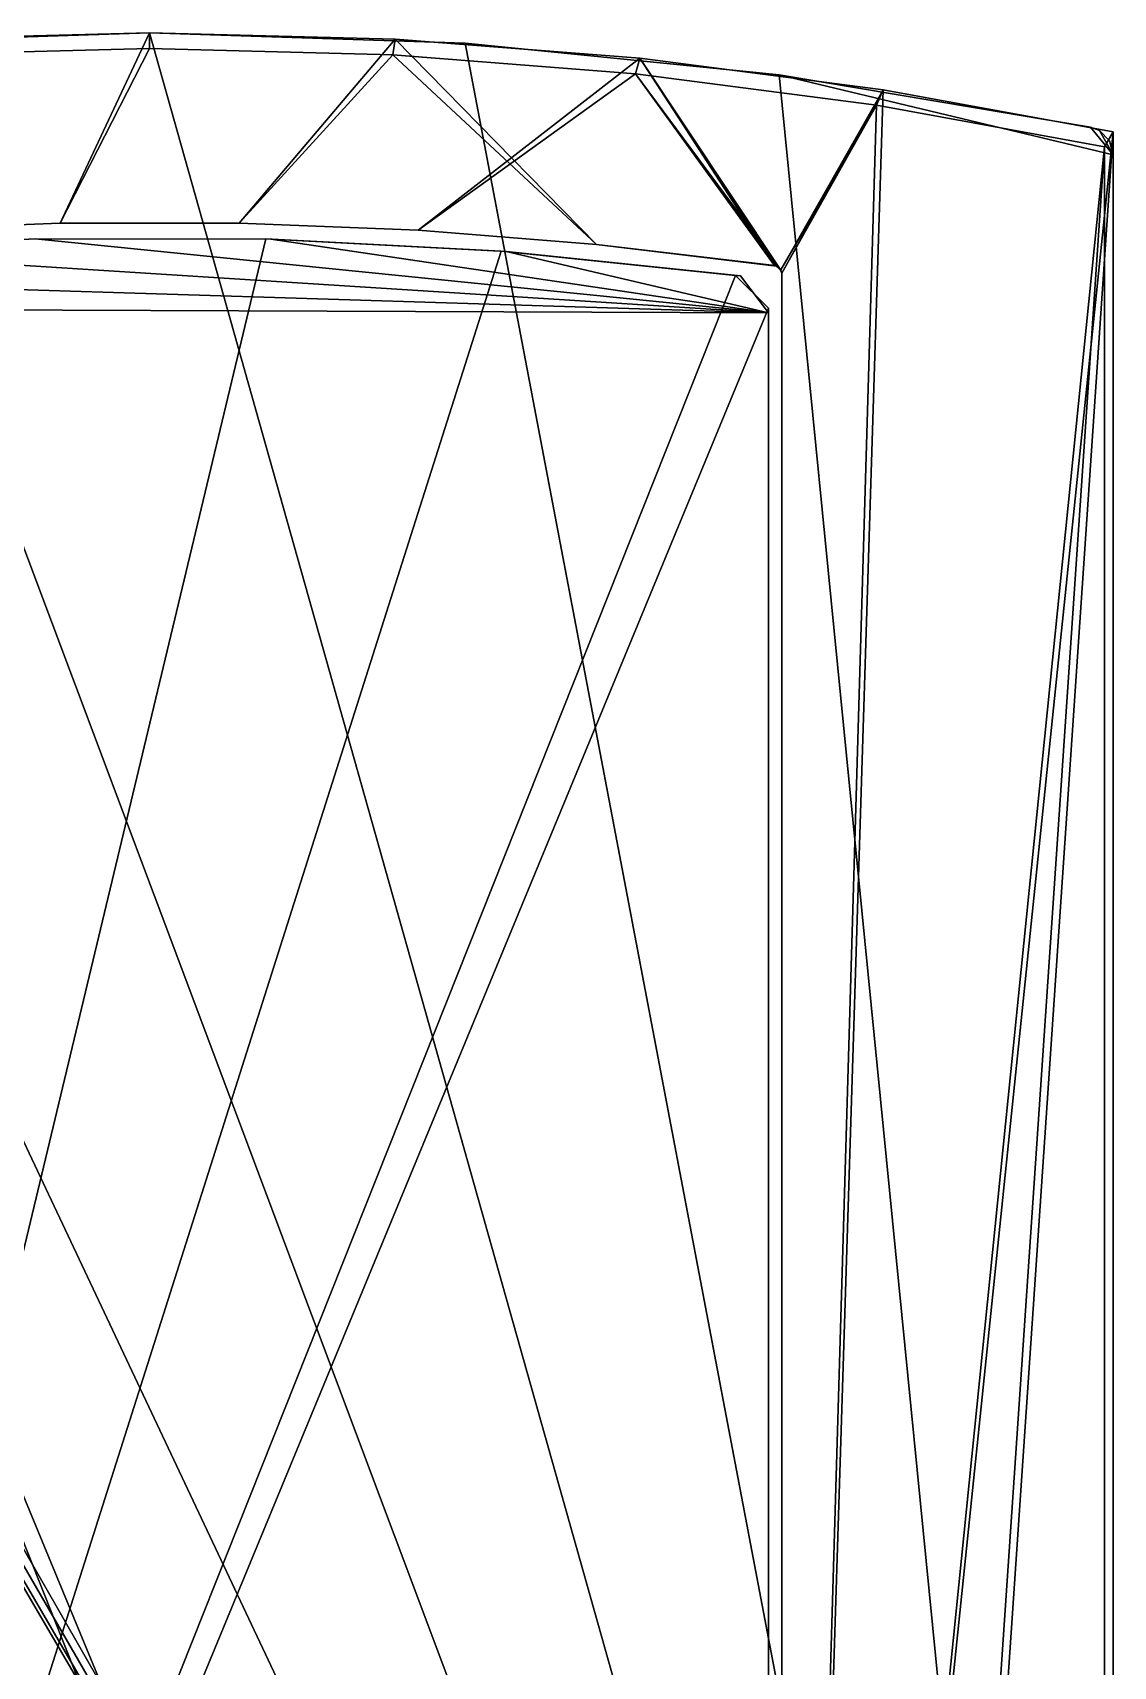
# Model space of a CAD drawing. Header units: inches. Extents: x -2 to 2474, y 1 to 287.
# Drawn here: x 166.619 to 167.172, y 181.695 to 182.531 of the extents above; entities that cross this region are included whole.
import ezdxf

# ---------------------------------------------------------------- set-up
doc = ezdxf.new("R2010")
doc.units = ezdxf.units.IN
doc.header["$MEASUREMENT"] = 0
doc.layers.add('DLX_LUM', color=7, linetype='Continuous', true_color=0xffd400)

msp = doc.modelspace()

# ---------------------------------------------------------------- linework, layer by layer
at = {"layer": 'DLX_LUM'}
for points in [[(166.51747, 182.52597, 0), (166.67883, 182.53136, 0)], [(166.67883, 182.53136, 0), (166.51747, 182.52597, 0)], [(166.51747, 182.52597, 0), (166.67883, 182.53136, 0)], [(166.67883, 182.53136, 0), (166.51747, 182.52597, 0)], [(166.67883, 182.53136, 0), (166.51748, 182.52597, 0)], [(166.51748, 182.52597, 0), (166.67883, 182.53136, 0)], [(166.67883, 182.53136, 0), (166.51748, 182.52597, 0)], [(166.51748, 182.52597, 0), (166.67883, 182.53136, 0)], [(166.67883, 182.53138, 0), (166.55332, 182.52812, 0)], [(166.55332, 182.52812, 0), (166.67883, 182.53138, 0)], [(166.55332, 182.52812, 0), (166.67883, 182.53138, 0)], [(166.67883, 182.53138, 0), (166.55332, 182.52812, 0)], [(166.67883, 182.53138, 0), (166.55332, 182.52812, 0)], [(166.55332, 182.52812, 0), (166.67883, 182.53138, 0)], [(166.55332, 182.52812, 0), (166.67883, 182.53138, 0)], [(166.67883, 182.53138, 0), (166.55332, 182.52812, 0)], [(166.67883, 182.53138, 0), (166.63304, 182.43387, 0)], [(166.63304, 182.43387, 0), (166.67883, 182.53138, 0)], [(166.63304, 182.43387, 0), (166.67883, 182.53138, 0)], [(166.67883, 182.53138, 0), (166.63304, 182.43387, 0)], [(166.67883, 182.53138, 0), (166.63304, 182.43387, 0)], [(166.63304, 182.43387, 0), (166.67883, 182.53138, 0)], [(166.63304, 182.43387, 0), (166.67883, 182.53138, 0)], [(166.67883, 182.53138, 0), (166.63304, 182.43387, 0)], [(166.67883, 182.52325, 0), (166.67883, 182.53138, 0)], [(166.67883, 182.53138, 0), (166.80433, 182.52812, 0)], [(166.67883, 182.52325, 0), (166.67883, 182.53138, 0)], [(166.80433, 182.52812, 0), (166.67883, 182.53138, 0)], [(166.67883, 182.53138, 0), (166.67883, 182.52325, 0)], [(166.67883, 182.53138, 0), (166.67883, 182.52325, 0)], [(166.67883, 182.53138, 0), (166.80433, 182.52812, 0)], [(166.80433, 182.52812, 0), (166.67883, 182.53138, 0)], [(166.67883, 182.52325, 0), (166.67883, 182.53138, 0)], [(166.67883, 182.53138, 0), (166.80433, 182.52812, 0)], [(166.67883, 182.52325, 0), (166.67883, 182.53138, 0)], [(166.80433, 182.52812, 0), (166.67883, 182.53138, 0)], [(166.67883, 182.53138, 0), (166.67883, 182.52325, 0)], [(166.67883, 182.53138, 0), (166.67883, 182.52325, 0)], [(166.67883, 182.53138, 0), (166.80433, 182.52812, 0)], [(166.80433, 182.52812, 0), (166.67883, 182.53138, 0)], [(166.84018, 182.52597, 0), (166.67883, 182.53136, 0)], [(166.67883, 182.53136, 0), (166.67883, 182.53136, 0)], [(166.67883, 182.53136, 0), (166.84018, 182.52597, 0)], [(166.67883, 182.53136, 0), (166.67883, 182.53136, 0)], [(166.67883, 182.53136, 0), (166.84018, 182.52597, 0)], [(166.84018, 182.52597, 0), (166.67883, 182.53136, 0)], [(166.67883, 182.53136, 0), (167.17164, 180.78209, 0)], [(167.17164, 180.78209, 0), (166.67883, 182.53136, 0)], [(166.84018, 182.52597, 0), (166.67883, 182.53136, 0)], [(166.67883, 182.53136, 0), (166.67883, 182.53136, 0)], [(166.67883, 182.53136, 0), (166.84018, 182.52597, 0)], [(166.67883, 182.53136, 0), (166.67883, 182.53136, 0)], [(166.67883, 182.53136, 0), (166.84018, 182.52597, 0)], [(166.84018, 182.52597, 0), (166.67883, 182.53136, 0)], [(166.67883, 182.53136, 0), (167.17164, 180.78209, 0)], [(167.17164, 180.78209, 0), (166.67883, 182.53136, 0)], [(167.17164, 180.78209, 0), (166.51748, 182.52597, 0)], [(166.51748, 182.52597, 0), (167.17164, 180.78209, 0)], [(167.17164, 180.78209, 0), (166.51748, 182.52597, 0)], [(166.51748, 182.52597, 0), (167.17164, 180.78209, 0)], [(166.55445, 182.52002, 0), (166.67883, 182.52325, 0)], [(166.67883, 182.52325, 0), (166.55445, 182.52002, 0)], [(166.67883, 182.52325, 0), (166.55445, 182.52002, 0)], [(166.55445, 182.52002, 0), (166.67883, 182.52325, 0)], [(166.55445, 182.52002, 0), (166.67883, 182.52325, 0)], [(166.67883, 182.52325, 0), (166.55445, 182.52002, 0)], [(166.67883, 182.52325, 0), (166.55445, 182.52002, 0)], [(166.55445, 182.52002, 0), (166.67883, 182.52325, 0)], [(166.63304, 182.43387, 0), (166.67883, 182.52325, 0)], [(166.67883, 182.52325, 0), (166.63304, 182.43387, 0)], [(166.67883, 182.52325, 0), (166.63304, 182.43387, 0)], [(166.63304, 182.43387, 0), (166.67883, 182.52325, 0)], [(166.63304, 182.43387, 0), (166.67883, 182.52325, 0)], [(166.67883, 182.52325, 0), (166.63304, 182.43387, 0)], [(166.67883, 182.52325, 0), (166.63304, 182.43387, 0)], [(166.63304, 182.43387, 0), (166.67883, 182.52325, 0)], [(166.8032, 182.52002, 0), (166.67883, 182.52325, 0)], [(166.67883, 182.52325, 0), (166.8032, 182.52002, 0)], [(166.8032, 182.52002, 0), (166.67883, 182.52325, 0)], [(166.67883, 182.52325, 0), (166.8032, 182.52002, 0)], [(166.8032, 182.52002, 0), (166.67883, 182.52325, 0)], [(166.67883, 182.52325, 0), (166.8032, 182.52002, 0)], [(166.8032, 182.52002, 0), (166.67883, 182.52325, 0)], [(166.67883, 182.52325, 0), (166.8032, 182.52002, 0)], [(166.80433, 182.52812, 0), (166.72461, 182.43387, 0)], [(166.72461, 182.43387, 0), (166.80433, 182.52812, 0)], [(166.72461, 182.43387, 0), (166.80433, 182.52812, 0)], [(166.80433, 182.52812, 0), (166.72461, 182.43387, 0)], [(166.80433, 182.52812, 0), (166.72461, 182.43387, 0)], [(166.72461, 182.43387, 0), (166.80433, 182.52812, 0)], [(166.72461, 182.43387, 0), (166.80433, 182.52812, 0)], [(166.80433, 182.52812, 0), (166.72461, 182.43387, 0)], [(166.80433, 182.52812, 0), (166.8032, 182.52002, 0)], [(166.80433, 182.52812, 0), (166.8032, 182.52002, 0)], [(166.8032, 182.52002, 0), (166.80433, 182.52812, 0)], [(166.8032, 182.52002, 0), (166.80433, 182.52812, 0)], [(166.80433, 182.52812, 0), (166.8032, 182.52002, 0)], [(166.80433, 182.52812, 0), (166.8032, 182.52002, 0)], [(166.8032, 182.52002, 0), (166.80433, 182.52812, 0)], [(166.8032, 182.52002, 0), (166.80433, 182.52812, 0)], [(166.92949, 182.51836, 0), (166.80433, 182.52812, 0)], [(166.80433, 182.52812, 0), (166.92949, 182.51836, 0)], [(166.80433, 182.52812, 0), (166.90742, 182.42305, 0)], [(166.90742, 182.42305, 0), (166.80433, 182.52812, 0)], [(166.80433, 182.52812, 0), (166.92949, 182.51836, 0)], [(166.92949, 182.51836, 0), (166.80433, 182.52812, 0)], [(166.92949, 182.51836, 0), (166.80433, 182.52812, 0)], [(166.80433, 182.52812, 0), (166.92949, 182.51836, 0)], [(166.80433, 182.52812, 0), (166.90742, 182.42305, 0)], [(166.90742, 182.42305, 0), (166.80433, 182.52812, 0)], [(166.80433, 182.52812, 0), (166.92949, 182.51836, 0)], [(166.92949, 182.51836, 0), (166.80433, 182.52812, 0)], [(166.84018, 182.52597, 0), (166.84018, 182.52597, 0)], [(166.84018, 182.52597, 0), (167.00082, 182.50986, 0)], [(167.00082, 182.50986, 0), (166.84018, 182.52597, 0)], [(166.84018, 182.52597, 0), (166.84018, 182.52597, 0)], [(167.17164, 180.78209, 0), (166.84018, 182.52597, 0)], [(166.84018, 182.52597, 0), (167.00082, 182.50986, 0)], [(166.84018, 182.52597, 0), (167.17164, 180.78209, 0)], [(167.00082, 182.50986, 0), (166.84018, 182.52597, 0)], [(166.84018, 182.52597, 0), (166.84018, 182.52597, 0)], [(166.84018, 182.52597, 0), (167.00082, 182.50986, 0)], [(167.00082, 182.50986, 0), (166.84018, 182.52597, 0)], [(166.84018, 182.52597, 0), (166.84018, 182.52597, 0)], [(167.17164, 180.78209, 0), (166.84018, 182.52597, 0)], [(166.84018, 182.52597, 0), (167.00082, 182.50986, 0)], [(166.84018, 182.52597, 0), (167.17164, 180.78209, 0)], [(167.00082, 182.50986, 0), (166.84018, 182.52597, 0)], [(166.72461, 182.43387, 0), (166.8032, 182.52002, 0)], [(166.8032, 182.52002, 0), (166.72461, 182.43387, 0)], [(166.8032, 182.52002, 0), (166.72461, 182.43387, 0)], [(166.72461, 182.43387, 0), (166.8032, 182.52002, 0)], [(166.72461, 182.43387, 0), (166.8032, 182.52002, 0)], [(166.8032, 182.52002, 0), (166.72461, 182.43387, 0)], [(166.8032, 182.52002, 0), (166.72461, 182.43387, 0)], [(166.72461, 182.43387, 0), (166.8032, 182.52002, 0)], [(166.8032, 182.52002, 0), (166.92724, 182.51035, 0)], [(166.92724, 182.51035, 0), (166.8032, 182.52002, 0)], [(166.90742, 182.42305, 0), (166.8032, 182.52002, 0)], [(166.92724, 182.51035, 0), (166.8032, 182.52002, 0)], [(166.8032, 182.52002, 0), (166.90742, 182.42305, 0)], [(166.8032, 182.52002, 0), (166.92724, 182.51035, 0)], [(166.8032, 182.52002, 0), (166.92724, 182.51035, 0)], [(166.92724, 182.51035, 0), (166.8032, 182.52002, 0)], [(166.90742, 182.42305, 0), (166.8032, 182.52002, 0)], [(166.92724, 182.51035, 0), (166.8032, 182.52002, 0)], [(166.8032, 182.52002, 0), (166.90742, 182.42305, 0)], [(166.8032, 182.52002, 0), (166.92724, 182.51035, 0)], [(166.81613, 182.43026, 0), (166.92949, 182.51836, 0)], [(166.92949, 182.51836, 0), (166.81613, 182.43026, 0)], [(166.81613, 182.43026, 0), (166.92949, 182.51836, 0)], [(166.92949, 182.51836, 0), (166.81613, 182.43026, 0)], [(166.92724, 182.51035, 0), (166.92949, 182.51836, 0)], [(166.92724, 182.51035, 0), (166.92949, 182.51836, 0)], [(166.92949, 182.51836, 0), (166.92724, 182.51035, 0)], [(166.92949, 182.51836, 0), (166.92724, 182.51035, 0)], [(166.92724, 182.51035, 0), (166.92949, 182.51836, 0)], [(166.92724, 182.51035, 0), (166.92949, 182.51836, 0)], [(166.92949, 182.51836, 0), (166.92724, 182.51035, 0)], [(166.92949, 182.51836, 0), (166.92724, 182.51035, 0)], [(166.92949, 182.51836, 0), (167.05398, 182.50213, 0)], [(167.05398, 182.50213, 0), (166.92949, 182.51836, 0)], [(166.92949, 182.51836, 0), (166.99836, 182.41225, 0)], [(166.99836, 182.41225, 0), (166.92949, 182.51836, 0)], [(166.92949, 182.51836, 0), (167.00092, 182.41093, 0)], [(167.00092, 182.41093, 0), (166.92949, 182.51836, 0)], [(166.92949, 182.51836, 0), (167.05398, 182.50213, 0)], [(166.99945, 182.41195, 0), (166.92949, 182.51836, 0)], [(167.05398, 182.50213, 0), (166.92949, 182.51836, 0)], [(166.92949, 182.51836, 0), (166.99945, 182.41195, 0)], [(166.92949, 182.51836, 0), (167.05398, 182.50213, 0)], [(167.05398, 182.50213, 0), (166.92949, 182.51836, 0)], [(166.92949, 182.51836, 0), (166.99836, 182.41225, 0)], [(166.99836, 182.41225, 0), (166.92949, 182.51836, 0)], [(166.92949, 182.51836, 0), (167.00092, 182.41093, 0)], [(167.00092, 182.41093, 0), (166.92949, 182.51836, 0)], [(166.92949, 182.51836, 0), (167.05398, 182.50213, 0)], [(166.99945, 182.41195, 0), (166.92949, 182.51836, 0)], [(167.05398, 182.50213, 0), (166.92949, 182.51836, 0)], [(166.92949, 182.51836, 0), (166.99945, 182.41195, 0)], [(166.35684, 182.50986, 0), (167.17164, 180.78209, 0)], [(167.17164, 180.78209, 0), (166.35684, 182.50986, 0)], [(166.35684, 182.50986, 0), (167.17164, 180.78209, 0)], [(167.17164, 180.78209, 0), (166.35684, 182.50986, 0)], [(166.92724, 182.51035, 0), (166.81613, 182.43026, 0)], [(166.81613, 182.43026, 0), (166.92724, 182.51035, 0)], [(166.92724, 182.51035, 0), (166.81613, 182.43026, 0)], [(166.81613, 182.43026, 0), (166.92724, 182.51035, 0)], [(167.05062, 182.49426, 0), (166.92724, 182.51035, 0)], [(166.92724, 182.51035, 0), (167.05062, 182.49426, 0)], [(166.99836, 182.41225, 0), (166.92724, 182.51035, 0)], [(166.92724, 182.51035, 0), (166.99836, 182.41225, 0)], [(167.00092, 182.41093, 0), (166.92724, 182.51035, 0)], [(167.05062, 182.49426, 0), (166.92724, 182.51035, 0)], [(166.92724, 182.51035, 0), (167.00092, 182.41093, 0)], [(166.92724, 182.51035, 0), (166.99945, 182.41195, 0)], [(166.99945, 182.41195, 0), (166.92724, 182.51035, 0)], [(166.92724, 182.51035, 0), (167.05062, 182.49426, 0)], [(167.05062, 182.49426, 0), (166.92724, 182.51035, 0)], [(166.92724, 182.51035, 0), (167.05062, 182.49426, 0)], [(166.99836, 182.41225, 0), (166.92724, 182.51035, 0)], [(166.92724, 182.51035, 0), (166.99836, 182.41225, 0)], [(167.00092, 182.41093, 0), (166.92724, 182.51035, 0)], [(167.05062, 182.49426, 0), (166.92724, 182.51035, 0)], [(166.92724, 182.51035, 0), (167.00092, 182.41093, 0)], [(166.92724, 182.51035, 0), (166.99945, 182.41195, 0)], [(166.99945, 182.41195, 0), (166.92724, 182.51035, 0)], [(166.92724, 182.51035, 0), (167.05062, 182.49426, 0)], [(167.16002, 182.48305, 0), (167.00082, 182.50986, 0)], [(167.00082, 182.50986, 0), (167.00082, 182.50986, 0)], [(167.00082, 182.50986, 0), (167.16002, 182.48305, 0)], [(167.00082, 182.50986, 0), (167.00082, 182.50986, 0)], [(167.17164, 182.46884, 0), (167.00082, 182.50986, 0)], [(167.00082, 182.50986, 0), (167.16002, 182.48305, 0)], [(167.00082, 182.50986, 0), (167.17164, 182.46884, 0)], [(167.16002, 182.48305, 0), (167.00082, 182.50986, 0)], [(167.00082, 182.50986, 0), (167.17164, 180.78209, 0)], [(167.17164, 180.78209, 0), (167.00082, 182.50986, 0)], [(167.16002, 182.48305, 0), (167.00082, 182.50986, 0)], [(167.00082, 182.50986, 0), (167.00082, 182.50986, 0)], [(167.00082, 182.50986, 0), (167.16002, 182.48305, 0)], [(167.00082, 182.50986, 0), (167.00082, 182.50986, 0)], [(167.17164, 182.46884, 0), (167.00082, 182.50986, 0)], [(167.00082, 182.50986, 0), (167.16002, 182.48305, 0)], [(167.00082, 182.50986, 0), (167.17164, 182.46884, 0)], [(167.16002, 182.48305, 0), (167.00082, 182.50986, 0)], [(167.00082, 182.50986, 0), (167.17164, 180.78209, 0)], [(167.17164, 180.78209, 0), (167.00082, 182.50986, 0)], [(167.00159, 182.41001, 0), (167.05398, 182.50213, 0)], [(167.05398, 182.50213, 0), (167.00159, 182.41001, 0)], [(167.00159, 182.41001, 0), (167.05398, 182.50213, 0)], [(167.05398, 182.50213, 0), (167.00159, 182.41001, 0)], [(167.00196, 180.84189, 0), (167.05398, 182.50213, 0)], [(167.05398, 182.50213, 0), (167.00196, 180.84189, 0)], [(167.00196, 180.84189, 0), (167.05398, 182.50213, 0)], [(167.05398, 182.50213, 0), (167.00196, 180.84189, 0)], [(167.05398, 182.50213, 0), (167.00209, 182.4084, 0)], [(167.00209, 182.4084, 0), (167.05398, 182.50213, 0)], [(167.05398, 182.50213, 0), (167.00209, 182.4084, 0)], [(167.00209, 182.4084, 0), (167.05398, 182.50213, 0)], [(167.05398, 182.50213, 0), (167.05062, 182.49426, 0)], [(167.05398, 182.50213, 0), (167.05062, 182.49426, 0)], [(167.05062, 182.49426, 0), (167.05398, 182.50213, 0)], [(167.05062, 182.49426, 0), (167.05398, 182.50213, 0)], [(167.05398, 182.50213, 0), (167.05062, 182.49426, 0)], [(167.05398, 182.50213, 0), (167.05062, 182.49426, 0)], [(167.05062, 182.49426, 0), (167.05398, 182.50213, 0)], [(167.05062, 182.49426, 0), (167.05398, 182.50213, 0)], [(167.17163, 182.48068, 0), (167.05398, 182.50213, 0)], [(167.05398, 182.50213, 0), (167.17163, 182.48068, 0)], [(167.05398, 182.50213, 0), (167.17163, 182.48068, 0)], [(167.17163, 182.48068, 0), (167.05398, 182.50213, 0)], [(167.17163, 182.48068, 0), (167.05398, 182.50213, 0)], [(167.05398, 182.50213, 0), (167.17163, 182.48068, 0)], [(167.05398, 182.50213, 0), (167.17163, 182.48068, 0)], [(167.17163, 182.48068, 0), (167.05398, 182.50213, 0)], [(167.00159, 182.41001, 0), (167.05062, 182.49426, 0)], [(167.05062, 182.49426, 0), (167.00159, 182.41001, 0)], [(167.00159, 182.41001, 0), (167.05062, 182.49426, 0)], [(167.05062, 182.49426, 0), (167.00159, 182.41001, 0)], [(167.00196, 180.84189, 0), (167.05062, 182.49426, 0)], [(167.05062, 182.49426, 0), (167.00196, 180.84189, 0)], [(167.00196, 180.84189, 0), (167.05062, 182.49426, 0)], [(167.05062, 182.49426, 0), (167.00196, 180.84189, 0)], [(167.00209, 182.4084, 0), (167.05062, 182.49426, 0)], [(167.05062, 182.49426, 0), (167.00209, 182.4084, 0)], [(167.00209, 182.4084, 0), (167.05062, 182.49426, 0)], [(167.05062, 182.49426, 0), (167.00209, 182.4084, 0)], [(167.05062, 182.49426, 0), (167.16722, 182.473, 0)], [(167.16722, 182.473, 0), (167.05062, 182.49426, 0)], [(167.16722, 182.473, 0), (167.05062, 182.49426, 0)], [(167.05062, 182.49426, 0), (167.16722, 182.473, 0)], [(167.05062, 182.49426, 0), (167.16722, 182.473, 0)], [(167.16722, 182.473, 0), (167.05062, 182.49426, 0)], [(167.16722, 182.473, 0), (167.05062, 182.49426, 0)], [(167.05062, 182.49426, 0), (167.16722, 182.473, 0)], [(166.19102, 182.47981, 0), (167.17164, 180.78209, 0)], [(167.17164, 180.78209, 0), (166.19102, 182.47981, 0)], [(166.19102, 182.47981, 0), (167.17164, 180.78209, 0)], [(167.17164, 180.78209, 0), (166.19102, 182.47981, 0)], [(167.17164, 180.78209, 0), (166.19764, 182.48305, 0)], [(166.19764, 182.48305, 0), (167.17164, 180.78209, 0)], [(167.17164, 180.78209, 0), (166.19764, 182.48305, 0)], [(166.19764, 182.48305, 0), (167.17164, 180.78209, 0)], [(167.17163, 182.48068, 0), (167.00211, 180.84301, 0)], [(167.00211, 180.84301, 0), (167.17163, 182.48068, 0)], [(167.17163, 182.48068, 0), (167.00211, 180.84301, 0)], [(167.00211, 180.84301, 0), (167.17163, 182.48068, 0)], [(167.05399, 180.74883, 0), (167.17163, 182.48068, 0)], [(167.17163, 182.48068, 0), (167.05399, 180.74883, 0)], [(167.05399, 180.74883, 0), (167.17163, 182.48068, 0)], [(167.17163, 182.48068, 0), (167.05399, 180.74883, 0)], [(167.16002, 182.48305, 0), (167.16002, 182.48305, 0)], [(167.16002, 182.48305, 0), (167.16463, 182.48126, 0)], [(167.16463, 182.48126, 0), (167.16002, 182.48305, 0)], [(167.16002, 182.48305, 0), (167.16002, 182.48305, 0)], [(167.16002, 182.48305, 0), (167.16463, 182.48126, 0)], [(167.16463, 182.48126, 0), (167.16002, 182.48305, 0)], [(167.16002, 182.48305, 0), (167.17164, 182.46884, 0)], [(167.17164, 182.46884, 0), (167.16002, 182.48305, 0)], [(167.16002, 182.48305, 0), (167.16002, 182.48305, 0)], [(167.16002, 182.48305, 0), (167.16463, 182.48126, 0)], [(167.16463, 182.48126, 0), (167.16002, 182.48305, 0)], [(167.16002, 182.48305, 0), (167.16002, 182.48305, 0)], [(167.16002, 182.48305, 0), (167.16463, 182.48126, 0)], [(167.16463, 182.48126, 0), (167.16002, 182.48305, 0)], [(167.16002, 182.48305, 0), (167.17164, 182.46884, 0)], [(167.17164, 182.46884, 0), (167.16002, 182.48305, 0)], [(167.16977, 182.47598, 0), (167.16463, 182.48126, 0)], [(167.16463, 182.48126, 0), (167.16463, 182.48126, 0)], [(167.16463, 182.48126, 0), (167.16977, 182.47598, 0)], [(167.16463, 182.48126, 0), (167.16463, 182.48126, 0)], [(167.16463, 182.48126, 0), (167.17164, 182.46884, 0)], [(167.16463, 182.48126, 0), (167.16977, 182.47598, 0)], [(167.17164, 182.46884, 0), (167.16463, 182.48126, 0)], [(167.16977, 182.47598, 0), (167.16463, 182.48126, 0)], [(167.16977, 182.47598, 0), (167.16463, 182.48126, 0)], [(167.16463, 182.48126, 0), (167.16463, 182.48126, 0)], [(167.16463, 182.48126, 0), (167.16977, 182.47598, 0)], [(167.16463, 182.48126, 0), (167.16463, 182.48126, 0)], [(167.16463, 182.48126, 0), (167.17164, 182.46884, 0)], [(167.16463, 182.48126, 0), (167.16977, 182.47598, 0)], [(167.17164, 182.46884, 0), (167.16463, 182.48126, 0)], [(167.16977, 182.47598, 0), (167.16463, 182.48126, 0)], [(167.16722, 182.473, 0), (167.17163, 182.48068, 0)], [(167.16722, 182.473, 0), (167.17163, 182.48068, 0)], [(167.17163, 182.48068, 0), (167.16722, 182.473, 0)], [(167.17163, 182.48068, 0), (167.16722, 182.473, 0)], [(167.16722, 182.473, 0), (167.17163, 182.48068, 0)], [(167.16722, 182.473, 0), (167.17163, 182.48068, 0)], [(167.17163, 182.48068, 0), (167.16722, 182.473, 0)], [(167.17163, 182.48068, 0), (167.16722, 182.473, 0)], [(167.17163, 182.48068, 0), (167.17163, 180.77027, 0)], [(167.17163, 180.77027, 0), (167.17163, 182.48068, 0)], [(167.17163, 182.48068, 0), (167.17163, 180.77027, 0)], [(167.17163, 180.77027, 0), (167.17163, 182.48068, 0)], [(167.17163, 182.48068, 0), (167.17163, 180.77027, 0)], [(167.17163, 180.77027, 0), (167.17163, 182.48068, 0)], [(167.17163, 182.48068, 0), (167.17163, 180.77027, 0)], [(167.17163, 180.77027, 0), (167.17163, 182.48068, 0)], [(167.17164, 180.78209, 0), (166.18686, 182.47371, 0)], [(166.18686, 182.47371, 0), (167.17164, 180.78209, 0)], [(167.17164, 180.78209, 0), (166.18686, 182.47371, 0)], [(166.18686, 182.47371, 0), (167.17164, 180.78209, 0)], [(167.00211, 180.84301, 0), (167.16722, 182.473, 0)], [(167.16722, 182.473, 0), (167.00211, 180.84301, 0)], [(167.00211, 180.84301, 0), (167.16722, 182.473, 0)], [(167.16722, 182.473, 0), (167.00211, 180.84301, 0)], [(167.16722, 182.473, 0), (167.05063, 180.75669, 0)], [(167.05063, 180.75669, 0), (167.16722, 182.473, 0)], [(167.16722, 182.473, 0), (167.05063, 180.75669, 0)], [(167.05063, 180.75669, 0), (167.16722, 182.473, 0)], [(167.16722, 180.77793, 0), (167.16722, 182.473, 0)], [(167.16722, 182.473, 0), (167.16722, 180.77793, 0)], [(167.16722, 180.77793, 0), (167.16722, 182.473, 0)], [(167.16722, 182.473, 0), (167.16722, 180.77793, 0)], [(167.16722, 180.77793, 0), (167.16722, 182.473, 0)], [(167.16722, 182.473, 0), (167.16722, 180.77793, 0)], [(167.16722, 180.77793, 0), (167.16722, 182.473, 0)], [(167.16722, 182.473, 0), (167.16722, 180.77793, 0)], [(167.16977, 182.47598, 0), (167.16977, 182.47598, 0)], [(167.16977, 182.47598, 0), (167.17164, 182.46884, 0)], [(167.17164, 182.46884, 0), (167.16977, 182.47598, 0)], [(167.16977, 182.47598, 0), (167.16977, 182.47598, 0)], [(167.16977, 182.47598, 0), (167.17164, 182.46884, 0)], [(167.17164, 182.46884, 0), (167.16977, 182.47598, 0)], [(167.16977, 182.47598, 0), (167.16977, 182.47598, 0)], [(167.16977, 182.47598, 0), (167.17164, 182.46884, 0)], [(167.17164, 182.46884, 0), (167.16977, 182.47598, 0)], [(167.16977, 182.47598, 0), (167.16977, 182.47598, 0)], [(167.16977, 182.47598, 0), (167.17164, 182.46884, 0)], [(167.17164, 182.46884, 0), (167.16977, 182.47598, 0)], [(166.18602, 182.46884, 0), (167.17164, 180.78209, 0)], [(167.17164, 180.78209, 0), (166.18602, 182.46884, 0)], [(166.18602, 182.46884, 0), (167.17164, 180.78209, 0)], [(167.17164, 180.78209, 0), (166.18602, 182.46884, 0)], [(167.17164, 180.78209, 0), (167.17164, 182.46884, 0)], [(167.17164, 182.46884, 0), (167.17164, 182.46884, 0)], [(167.17164, 182.46884, 0), (167.17164, 180.78209, 0)], [(167.17164, 182.46884, 0), (167.17164, 182.46884, 0)], [(167.17164, 182.46884, 0), (167.17164, 180.78209, 0)], [(167.17164, 180.78209, 0), (167.17164, 182.46884, 0)], [(167.17164, 180.78209, 0), (167.17164, 182.46884, 0)], [(167.17164, 182.46884, 0), (167.17164, 182.46884, 0)], [(167.17164, 182.46884, 0), (167.17164, 180.78209, 0)], [(167.17164, 182.46884, 0), (167.17164, 182.46884, 0)], [(167.17164, 182.46884, 0), (167.17164, 180.78209, 0)], [(167.17164, 180.78209, 0), (167.17164, 182.46884, 0)], [(166.54152, 182.43026, 0), (166.63304, 182.43387, 0)], [(166.63304, 182.43387, 0), (166.54152, 182.43026, 0)], [(166.63304, 182.43387, 0), (166.54152, 182.43026, 0)], [(166.54152, 182.43026, 0), (166.63304, 182.43387, 0)], [(166.63304, 182.43387, 0), (166.54152, 182.43026, 0)], [(166.54152, 182.43026, 0), (166.63304, 182.43387, 0)], [(166.63304, 182.43387, 0), (166.54152, 182.43026, 0)], [(166.54152, 182.43026, 0), (166.63304, 182.43387, 0)], [(166.54152, 182.43026, 0), (166.63304, 182.43387, 0)], [(166.63304, 182.43387, 0), (166.54152, 182.43026, 0)], [(166.63304, 182.43387, 0), (166.54152, 182.43026, 0)], [(166.54152, 182.43026, 0), (166.63304, 182.43387, 0)], [(166.63304, 182.43387, 0), (166.54152, 182.43026, 0)], [(166.54152, 182.43026, 0), (166.63304, 182.43387, 0)], [(166.63304, 182.43387, 0), (166.54152, 182.43026, 0)], [(166.54152, 182.43026, 0), (166.63304, 182.43387, 0)], [(166.63304, 182.43387, 0), (166.63304, 182.43387, 0)], [(166.63304, 182.43387, 0), (166.63304, 182.43387, 0)], [(166.63304, 182.43387, 0), (166.72461, 182.43387, 0)], [(166.72461, 182.43387, 0), (166.63304, 182.43387, 0)], [(166.63304, 182.43387, 0), (166.63304, 182.43387, 0)], [(166.72461, 182.43387, 0), (166.63304, 182.43387, 0)], [(166.63304, 182.43387, 0), (166.63304, 182.43387, 0)], [(166.63304, 182.43387, 0), (166.72461, 182.43387, 0)], [(166.72461, 182.43387, 0), (166.63304, 182.43387, 0)], [(166.63304, 182.43387, 0), (166.72461, 182.43387, 0)], [(166.72461, 182.43387, 0), (166.63304, 182.43387, 0)], [(166.63304, 182.43387, 0), (166.72461, 182.43387, 0)], [(166.63304, 182.43387, 0), (166.63304, 182.43387, 0)], [(166.63304, 182.43387, 0), (166.63304, 182.43387, 0)], [(166.63304, 182.43387, 0), (166.72461, 182.43387, 0)], [(166.72461, 182.43387, 0), (166.63304, 182.43387, 0)], [(166.63304, 182.43387, 0), (166.63304, 182.43387, 0)], [(166.72461, 182.43387, 0), (166.63304, 182.43387, 0)], [(166.63304, 182.43387, 0), (166.63304, 182.43387, 0)], [(166.63304, 182.43387, 0), (166.72461, 182.43387, 0)], [(166.72461, 182.43387, 0), (166.63304, 182.43387, 0)], [(166.63304, 182.43387, 0), (166.72461, 182.43387, 0)], [(166.72461, 182.43387, 0), (166.63304, 182.43387, 0)], [(166.63304, 182.43387, 0), (166.72461, 182.43387, 0)], [(166.72461, 182.43387, 0), (166.81613, 182.43026, 0)], [(166.81613, 182.43026, 0), (166.72461, 182.43387, 0)], [(166.72461, 182.43387, 0), (166.72461, 182.43387, 0)], [(166.81613, 182.43026, 0), (166.72461, 182.43387, 0)], [(166.72461, 182.43387, 0), (166.72461, 182.43387, 0)], [(166.72461, 182.43387, 0), (166.81613, 182.43026, 0)], [(166.72461, 182.43387, 0), (166.72461, 182.43387, 0)], [(166.72461, 182.43387, 0), (166.72461, 182.43387, 0)], [(166.81613, 182.43026, 0), (166.72461, 182.43387, 0)], [(166.72461, 182.43387, 0), (166.81613, 182.43026, 0)], [(166.81613, 182.43026, 0), (166.72461, 182.43387, 0)], [(166.72461, 182.43387, 0), (166.81613, 182.43026, 0)], [(166.72461, 182.43387, 0), (166.81613, 182.43026, 0)], [(166.81613, 182.43026, 0), (166.72461, 182.43387, 0)], [(166.72461, 182.43387, 0), (166.72461, 182.43387, 0)], [(166.81613, 182.43026, 0), (166.72461, 182.43387, 0)], [(166.72461, 182.43387, 0), (166.72461, 182.43387, 0)], [(166.72461, 182.43387, 0), (166.81613, 182.43026, 0)], [(166.72461, 182.43387, 0), (166.72461, 182.43387, 0)], [(166.72461, 182.43387, 0), (166.72461, 182.43387, 0)], [(166.81613, 182.43026, 0), (166.72461, 182.43387, 0)], [(166.72461, 182.43387, 0), (166.81613, 182.43026, 0)], [(166.81613, 182.43026, 0), (166.72461, 182.43387, 0)], [(166.72461, 182.43387, 0), (166.81613, 182.43026, 0)], [(166.81613, 182.43026, 0), (166.81613, 182.43026, 0)], [(166.81613, 182.43026, 0), (166.81613, 182.43026, 0)], [(166.81613, 182.43026, 0), (166.90742, 182.42305, 0)], [(166.90742, 182.42305, 0), (166.81613, 182.43026, 0)], [(166.81613, 182.43026, 0), (166.81613, 182.43026, 0)], [(166.90742, 182.42305, 0), (166.81613, 182.43026, 0)], [(166.81613, 182.43026, 0), (166.81613, 182.43026, 0)], [(166.81613, 182.43026, 0), (166.90742, 182.42305, 0)], [(166.90742, 182.42305, 0), (166.81613, 182.43026, 0)], [(166.81613, 182.43026, 0), (166.90742, 182.42305, 0)], [(166.90742, 182.42305, 0), (166.81613, 182.43026, 0)], [(166.81613, 182.43026, 0), (166.90742, 182.42305, 0)], [(166.81613, 182.43026, 0), (166.81613, 182.43026, 0)], [(166.81613, 182.43026, 0), (166.81613, 182.43026, 0)], [(166.81613, 182.43026, 0), (166.90742, 182.42305, 0)], [(166.90742, 182.42305, 0), (166.81613, 182.43026, 0)], [(166.81613, 182.43026, 0), (166.81613, 182.43026, 0)], [(166.90742, 182.42305, 0), (166.81613, 182.43026, 0)], [(166.81613, 182.43026, 0), (166.81613, 182.43026, 0)], [(166.81613, 182.43026, 0), (166.90742, 182.42305, 0)], [(166.90742, 182.42305, 0), (166.81613, 182.43026, 0)], [(166.81613, 182.43026, 0), (166.90742, 182.42305, 0)], [(166.90742, 182.42305, 0), (166.81613, 182.43026, 0)], [(166.81613, 182.43026, 0), (166.90742, 182.42305, 0)], [(166.36329, 180.85974, 0), (166.73831, 182.42584, 0)], [(166.73831, 182.42584, 0), (166.36329, 180.85974, 0)], [(166.73831, 182.42584, 0), (166.36329, 180.85974, 0)], [(166.36329, 180.85974, 0), (166.73831, 182.42584, 0)], [(166.73831, 182.42584, 0), (166.36329, 180.85974, 0)], [(166.36329, 180.85974, 0), (166.73831, 182.42584, 0)], [(166.36329, 180.85974, 0), (166.73831, 182.42584, 0)], [(166.73831, 182.42584, 0), (166.36329, 180.85974, 0)], [(166.49989, 182.41965, 0), (166.62024, 182.42584, 0)], [(166.62024, 182.42584, 0), (166.49989, 182.41965, 0)], [(166.62024, 182.42584, 0), (166.49989, 182.41965, 0)], [(166.49989, 182.41965, 0), (166.62024, 182.42584, 0)], [(166.49989, 182.41965, 0), (166.62024, 182.42584, 0)], [(166.62024, 182.42584, 0), (166.49989, 182.41965, 0)], [(166.49989, 182.41965, 0), (166.62024, 182.42584, 0)], [(166.62024, 182.42584, 0), (166.49989, 182.41965, 0)], [(166.62024, 182.42584, 0), (166.49989, 182.41965, 0)], [(166.49989, 182.41965, 0), (166.62024, 182.42584, 0)], [(166.49989, 182.41965, 0), (166.62024, 182.42584, 0)], [(166.62024, 182.42584, 0), (166.49989, 182.41965, 0)], [(166.73831, 182.42584, 0), (166.6178, 182.42579, 0)], [(166.6178, 182.42579, 0), (166.73831, 182.42584, 0)], [(166.6178, 182.42579, 0), (166.73831, 182.42584, 0)], [(166.73831, 182.42584, 0), (166.6178, 182.42579, 0)], [(166.73831, 182.42584, 0), (166.6178, 182.42579, 0)], [(166.6178, 182.42579, 0), (166.73831, 182.42584, 0)], [(166.73831, 182.42584, 0), (166.6178, 182.42579, 0)], [(166.6178, 182.42579, 0), (166.73831, 182.42584, 0)], [(166.6178, 182.42579, 0), (166.73831, 182.42584, 0)], [(166.73831, 182.42584, 0), (166.6178, 182.42579, 0)], [(166.73831, 182.42584, 0), (166.6178, 182.42579, 0)], [(166.6178, 182.42579, 0), (166.73831, 182.42584, 0)], [(166.62024, 182.42584, 0), (166.62024, 182.42584, 0)], [(166.62024, 182.42584, 0), (166.62024, 182.42584, 0)], [(166.74075, 182.42579, 0), (166.62024, 182.42584, 0)], [(166.62024, 182.42584, 0), (166.62024, 182.42584, 0)], [(166.62024, 182.42584, 0), (166.74075, 182.42579, 0)], [(166.62024, 182.42584, 0), (166.62024, 182.42584, 0)], [(166.62024, 182.42584, 0), (166.74075, 182.42579, 0)], [(166.74075, 182.42579, 0), (166.62024, 182.42584, 0)], [(166.74075, 182.42579, 0), (166.62024, 182.42584, 0)], [(166.62024, 182.42584, 0), (166.74075, 182.42579, 0)], [(166.74075, 182.42579, 0), (166.62024, 182.42584, 0)], [(166.62024, 182.42584, 0), (166.74075, 182.42579, 0)], [(166.74075, 182.42579, 0), (166.62024, 182.42584, 0)], [(166.62024, 182.42584, 0), (166.99525, 182.38798, 0)], [(166.62024, 182.42584, 0), (166.74075, 182.42579, 0)], [(166.99525, 182.38798, 0), (166.62024, 182.42584, 0)], [(166.99525, 182.38798, 0), (166.62024, 182.42584, 0)], [(166.62024, 182.42584, 0), (166.99525, 182.38798, 0)], [(166.62024, 182.42584, 0), (166.74075, 182.42579, 0)], [(166.99525, 182.38798, 0), (166.62024, 182.42584, 0)], [(166.74075, 182.42579, 0), (166.62024, 182.42584, 0)], [(166.62024, 182.42584, 0), (166.99525, 182.38798, 0)], [(166.62024, 182.42584, 0), (166.99525, 182.38798, 0)], [(166.99525, 182.38798, 0), (166.62024, 182.42584, 0)], [(166.73831, 182.42584, 0), (166.85865, 182.41963, 0)], [(166.85865, 182.41963, 0), (166.73831, 182.42584, 0)], [(166.85865, 182.41963, 0), (166.73831, 182.42584, 0)], [(166.73831, 182.42584, 0), (166.85865, 182.41963, 0)], [(166.73831, 182.42584, 0), (166.85865, 182.41963, 0)], [(166.85865, 182.41963, 0), (166.73831, 182.42584, 0)], [(166.73831, 182.42584, 0), (166.73831, 182.42584, 0)], [(166.73831, 182.42584, 0), (166.85865, 182.41963, 0)], [(166.85865, 182.41963, 0), (166.73831, 182.42584, 0)], [(166.73831, 182.42584, 0), (166.73831, 182.42584, 0)], [(166.73831, 182.42584, 0), (166.73831, 182.42584, 0)], [(166.73831, 182.42584, 0), (166.73831, 182.42584, 0)], [(166.73831, 182.42584, 0), (166.85865, 182.41963, 0)], [(166.85865, 182.41963, 0), (166.73831, 182.42584, 0)], [(166.85865, 182.41963, 0), (166.73831, 182.42584, 0)], [(166.73831, 182.42584, 0), (166.85865, 182.41963, 0)], [(166.74075, 182.42579, 0), (166.86108, 182.41945, 0)], [(166.86108, 182.41945, 0), (166.74075, 182.42579, 0)], [(166.86108, 182.41945, 0), (166.74075, 182.42579, 0)], [(166.74075, 182.42579, 0), (166.86108, 182.41945, 0)], [(166.74075, 182.42579, 0), (166.86108, 182.41945, 0)], [(166.86108, 182.41945, 0), (166.74075, 182.42579, 0)], [(166.74075, 182.42579, 0), (166.74075, 182.42579, 0)], [(166.74075, 182.42579, 0), (166.86108, 182.41945, 0)], [(166.86108, 182.41945, 0), (166.74075, 182.42579, 0)], [(166.74075, 182.42579, 0), (166.74075, 182.42579, 0)], [(166.74075, 182.42579, 0), (166.74075, 182.42579, 0)], [(166.74075, 182.42579, 0), (166.74075, 182.42579, 0)], [(166.86108, 182.41945, 0), (166.74075, 182.42579, 0)], [(166.74075, 182.42579, 0), (166.99525, 182.38798, 0)], [(166.74075, 182.42579, 0), (166.86108, 182.41945, 0)], [(166.99525, 182.38798, 0), (166.74075, 182.42579, 0)], [(166.99525, 182.38798, 0), (166.74075, 182.42579, 0)], [(166.74075, 182.42579, 0), (166.99525, 182.38798, 0)], [(166.99525, 182.38798, 0), (166.74075, 182.42579, 0)], [(166.74075, 182.42579, 0), (166.86108, 182.41945, 0)], [(166.74075, 182.42579, 0), (166.99525, 182.38798, 0)], [(166.86108, 182.41945, 0), (166.74075, 182.42579, 0)], [(166.74075, 182.42579, 0), (166.99525, 182.38798, 0)], [(166.99525, 182.38798, 0), (166.74075, 182.42579, 0)], [(166.90742, 182.42305, 0), (166.99836, 182.41225, 0)], [(166.99836, 182.41225, 0), (166.90742, 182.42305, 0)], [(166.90742, 182.42305, 0), (166.90742, 182.42305, 0)], [(166.99945, 182.41195, 0), (166.90742, 182.42305, 0)], [(166.90742, 182.42305, 0), (166.90742, 182.42305, 0)], [(166.90742, 182.42305, 0), (166.99945, 182.41195, 0)], [(166.90742, 182.42305, 0), (166.90742, 182.42305, 0)], [(166.90742, 182.42305, 0), (166.90742, 182.42305, 0)], [(166.99836, 182.41225, 0), (166.90742, 182.42305, 0)], [(166.90742, 182.42305, 0), (166.99836, 182.41225, 0)], [(166.99945, 182.41195, 0), (166.90742, 182.42305, 0)], [(166.90742, 182.42305, 0), (166.99945, 182.41195, 0)], [(166.90742, 182.42305, 0), (166.99836, 182.41225, 0)], [(166.99836, 182.41225, 0), (166.90742, 182.42305, 0)], [(166.90742, 182.42305, 0), (166.90742, 182.42305, 0)], [(166.99945, 182.41195, 0), (166.90742, 182.42305, 0)], [(166.90742, 182.42305, 0), (166.90742, 182.42305, 0)], [(166.90742, 182.42305, 0), (166.99945, 182.41195, 0)], [(166.90742, 182.42305, 0), (166.90742, 182.42305, 0)], [(166.90742, 182.42305, 0), (166.90742, 182.42305, 0)], [(166.99836, 182.41225, 0), (166.90742, 182.42305, 0)], [(166.90742, 182.42305, 0), (166.99836, 182.41225, 0)], [(166.99945, 182.41195, 0), (166.90742, 182.42305, 0)], [(166.90742, 182.42305, 0), (166.99945, 182.41195, 0)], [(166.36329, 180.85974, 0), (166.85865, 182.41963, 0)], [(166.85865, 182.41963, 0), (166.36329, 180.85974, 0)], [(166.85865, 182.41963, 0), (166.36329, 180.85974, 0)], [(166.36329, 180.85974, 0), (166.85865, 182.41963, 0)], [(166.85865, 182.41963, 0), (166.36329, 180.85974, 0)], [(166.36329, 180.85974, 0), (166.85865, 182.41963, 0)], [(166.36329, 180.85974, 0), (166.85865, 182.41963, 0)], [(166.85865, 182.41963, 0), (166.36329, 180.85974, 0)], [(166.49989, 182.41965, 0), (166.99525, 182.38798, 0)], [(166.99525, 182.38798, 0), (166.49989, 182.41965, 0)], [(166.99525, 182.38798, 0), (166.49989, 182.41965, 0)], [(166.49989, 182.41965, 0), (166.99525, 182.38798, 0)], [(166.99525, 182.38798, 0), (166.49989, 182.41965, 0)], [(166.49989, 182.41965, 0), (166.99525, 182.38798, 0)], [(166.49989, 182.41965, 0), (166.99525, 182.38798, 0)], [(166.99525, 182.38798, 0), (166.49989, 182.41965, 0)], [(166.85865, 182.41963, 0), (166.85865, 182.41963, 0)], [(166.85865, 182.41963, 0), (166.85865, 182.41963, 0)], [(166.97851, 182.40718, 0), (166.85865, 182.41963, 0)], [(166.85865, 182.41963, 0), (166.85865, 182.41963, 0)], [(166.85865, 182.41963, 0), (166.97851, 182.40718, 0)], [(166.85865, 182.41963, 0), (166.85865, 182.41963, 0)], [(166.85865, 182.41963, 0), (166.97851, 182.40718, 0)], [(166.97851, 182.40718, 0), (166.85865, 182.41963, 0)], [(166.97851, 182.40718, 0), (166.85865, 182.41963, 0)], [(166.85865, 182.41963, 0), (166.97851, 182.40718, 0)], [(166.97851, 182.40718, 0), (166.85865, 182.41963, 0)], [(166.85865, 182.41963, 0), (166.97851, 182.40718, 0)], [(166.85865, 182.41963, 0), (166.97851, 182.40718, 0)], [(166.97851, 182.40718, 0), (166.85865, 182.41963, 0)], [(166.97851, 182.40718, 0), (166.85865, 182.41963, 0)], [(166.85865, 182.41963, 0), (166.97851, 182.40718, 0)], [(166.86108, 182.41945, 0), (166.86108, 182.41945, 0)], [(166.86108, 182.41945, 0), (166.86108, 182.41945, 0)], [(166.98092, 182.40688, 0), (166.86108, 182.41945, 0)], [(166.86108, 182.41945, 0), (166.86108, 182.41945, 0)], [(166.86108, 182.41945, 0), (166.98092, 182.40688, 0)], [(166.86108, 182.41945, 0), (166.86108, 182.41945, 0)], [(166.86108, 182.41945, 0), (166.98092, 182.40688, 0)], [(166.98092, 182.40688, 0), (166.86108, 182.41945, 0)], [(166.98092, 182.40688, 0), (166.86108, 182.41945, 0)], [(166.86108, 182.41945, 0), (166.98092, 182.40688, 0)], [(166.98092, 182.40688, 0), (166.86108, 182.41945, 0)], [(166.86108, 182.41945, 0), (166.98092, 182.40688, 0)], [(166.98092, 182.40688, 0), (166.86108, 182.41945, 0)], [(166.86108, 182.41945, 0), (166.99525, 182.38798, 0)], [(166.86108, 182.41945, 0), (166.98092, 182.40688, 0)], [(166.99525, 182.38798, 0), (166.86108, 182.41945, 0)], [(166.99525, 182.38798, 0), (166.86108, 182.41945, 0)], [(166.86108, 182.41945, 0), (166.99525, 182.38798, 0)], [(166.86108, 182.41945, 0), (166.98092, 182.40688, 0)], [(166.99525, 182.38798, 0), (166.86108, 182.41945, 0)], [(166.98092, 182.40688, 0), (166.86108, 182.41945, 0)], [(166.86108, 182.41945, 0), (166.99525, 182.38798, 0)], [(166.86108, 182.41945, 0), (166.99525, 182.38798, 0)], [(166.99525, 182.38798, 0), (166.86108, 182.41945, 0)], [(166.99836, 182.41225, 0), (166.99836, 182.41225, 0)], [(166.99975, 182.41181, 0), (166.99836, 182.41225, 0)], [(166.99836, 182.41225, 0), (166.99836, 182.41225, 0)], [(166.99836, 182.41225, 0), (166.99975, 182.41181, 0)], [(166.99975, 182.41181, 0), (166.99836, 182.41225, 0)], [(166.99836, 182.41225, 0), (166.99975, 182.41181, 0)], [(166.99836, 182.41225, 0), (166.99836, 182.41225, 0)], [(166.99975, 182.41181, 0), (166.99836, 182.41225, 0)], [(166.99836, 182.41225, 0), (166.99836, 182.41225, 0)], [(166.99836, 182.41225, 0), (166.99975, 182.41181, 0)], [(166.99975, 182.41181, 0), (166.99836, 182.41225, 0)], [(166.99836, 182.41225, 0), (166.99975, 182.41181, 0)], [(166.99945, 182.41195, 0), (166.99945, 182.41195, 0)], [(166.99945, 182.41195, 0), (167.00159, 182.41001, 0)], [(167.00159, 182.41001, 0), (166.99945, 182.41195, 0)], [(166.99945, 182.41195, 0), (166.99945, 182.41195, 0)], [(167.00159, 182.41001, 0), (166.99945, 182.41195, 0)], [(166.99945, 182.41195, 0), (167.00159, 182.41001, 0)], [(166.99945, 182.41195, 0), (166.99945, 182.41195, 0)], [(166.99945, 182.41195, 0), (167.00159, 182.41001, 0)], [(167.00159, 182.41001, 0), (166.99945, 182.41195, 0)], [(166.99945, 182.41195, 0), (166.99945, 182.41195, 0)], [(167.00159, 182.41001, 0), (166.99945, 182.41195, 0)], [(166.99945, 182.41195, 0), (167.00159, 182.41001, 0)], [(166.99975, 182.41181, 0), (167.00092, 182.41093, 0)], [(167.00092, 182.41093, 0), (166.99975, 182.41181, 0)], [(166.99975, 182.41181, 0), (166.99975, 182.41181, 0)], [(166.99975, 182.41181, 0), (166.99975, 182.41181, 0)], [(167.00092, 182.41093, 0), (166.99975, 182.41181, 0)], [(166.99975, 182.41181, 0), (167.00092, 182.41093, 0)], [(166.99975, 182.41181, 0), (167.00092, 182.41093, 0)], [(167.00092, 182.41093, 0), (166.99975, 182.41181, 0)], [(166.99975, 182.41181, 0), (166.99975, 182.41181, 0)], [(166.99975, 182.41181, 0), (166.99975, 182.41181, 0)], [(167.00092, 182.41093, 0), (166.99975, 182.41181, 0)], [(166.99975, 182.41181, 0), (167.00092, 182.41093, 0)], [(166.36329, 180.85974, 0), (166.97851, 182.40718, 0)], [(166.97851, 182.40718, 0), (166.36329, 180.85974, 0)], [(166.97851, 182.40718, 0), (166.36329, 180.85974, 0)], [(166.36329, 180.85974, 0), (166.97851, 182.40718, 0)], [(166.97851, 182.40718, 0), (166.36329, 180.85974, 0)], [(166.36329, 180.85974, 0), (166.97851, 182.40718, 0)], [(166.36329, 180.85974, 0), (166.97851, 182.40718, 0)], [(166.97851, 182.40718, 0), (166.36329, 180.85974, 0)], [(166.38003, 182.40719, 0), (166.99525, 182.38798, 0)], [(166.99525, 182.38798, 0), (166.38003, 182.40719, 0)], [(166.99525, 182.38798, 0), (166.38003, 182.40719, 0)], [(166.38003, 182.40719, 0), (166.99525, 182.38798, 0)], [(166.99525, 182.38798, 0), (166.38003, 182.40719, 0)], [(166.38003, 182.40719, 0), (166.99525, 182.38798, 0)], [(166.38003, 182.40719, 0), (166.99525, 182.38798, 0)], [(166.99525, 182.38798, 0), (166.38003, 182.40719, 0)], [(166.99525, 182.39045, 0), (166.97851, 182.40718, 0)], [(166.97851, 182.40718, 0), (166.97851, 182.40718, 0)], [(166.97851, 182.40718, 0), (166.99525, 182.39045, 0)], [(166.97851, 182.40718, 0), (166.97851, 182.40718, 0)], [(166.97851, 182.40718, 0), (166.99525, 182.39045, 0)], [(166.99525, 182.39045, 0), (166.97851, 182.40718, 0)], [(166.99525, 182.39045, 0), (166.97851, 182.40718, 0)], [(166.97851, 182.40718, 0), (166.99525, 182.39045, 0)], [(166.99525, 182.39045, 0), (166.97851, 182.40718, 0)], [(166.97851, 182.40718, 0), (166.99525, 182.39045, 0)], [(166.97851, 182.40718, 0), (166.97851, 182.40718, 0)], [(166.97851, 182.40718, 0), (166.97851, 182.40718, 0)], [(166.97851, 182.40718, 0), (166.99525, 182.39045, 0)], [(166.99525, 182.39045, 0), (166.97851, 182.40718, 0)], [(166.99525, 182.39045, 0), (166.97851, 182.40718, 0)], [(166.97851, 182.40718, 0), (166.99525, 182.39045, 0)], [(166.99525, 182.38798, 0), (166.98092, 182.40688, 0)], [(166.98092, 182.40688, 0), (166.98092, 182.40688, 0)], [(166.98092, 182.40688, 0), (166.99525, 182.38798, 0)], [(166.98092, 182.40688, 0), (166.98092, 182.40688, 0)], [(166.98092, 182.40688, 0), (166.99525, 182.38798, 0)], [(166.99525, 182.38798, 0), (166.98092, 182.40688, 0)], [(166.99525, 182.38798, 0), (166.98092, 182.40688, 0)], [(166.98092, 182.40688, 0), (166.99525, 182.38798, 0)], [(166.99525, 182.38798, 0), (166.98092, 182.40688, 0)], [(166.98092, 182.40688, 0), (166.99525, 182.38798, 0)], [(166.98092, 182.40688, 0), (166.98092, 182.40688, 0)], [(166.98092, 182.40688, 0), (166.98092, 182.40688, 0)], [(166.99525, 182.38798, 0), (166.98092, 182.40688, 0)], [(166.98092, 182.40688, 0), (166.99525, 182.38798, 0)], [(166.98092, 182.40688, 0), (166.99525, 182.38798, 0)], [(166.99525, 182.38798, 0), (166.98092, 182.40688, 0)], [(167.00092, 182.41093, 0), (167.00092, 182.41093, 0)], [(167.00209, 182.4084, 0), (167.00092, 182.41093, 0)], [(167.00092, 182.41093, 0), (167.00092, 182.41093, 0)], [(167.00092, 182.41093, 0), (167.00209, 182.4084, 0)], [(167.00209, 182.4084, 0), (167.00092, 182.41093, 0)], [(167.00092, 182.41093, 0), (167.00209, 182.4084, 0)], [(167.00092, 182.41093, 0), (167.00092, 182.41093, 0)], [(167.00209, 182.4084, 0), (167.00092, 182.41093, 0)], [(167.00092, 182.41093, 0), (167.00092, 182.41093, 0)], [(167.00092, 182.41093, 0), (167.00209, 182.4084, 0)], [(167.00209, 182.4084, 0), (167.00092, 182.41093, 0)], [(167.00092, 182.41093, 0), (167.00209, 182.4084, 0)], [(167.00211, 182.40794, 0), (167.00159, 182.41001, 0)], [(167.00159, 182.41001, 0), (167.00159, 182.41001, 0)], [(167.00159, 182.41001, 0), (167.00211, 182.40794, 0)], [(167.00159, 182.41001, 0), (167.00159, 182.41001, 0)], [(167.00211, 182.40794, 0), (167.00159, 182.41001, 0)], [(167.00159, 182.41001, 0), (167.00211, 182.40794, 0)], [(167.00211, 182.40794, 0), (167.00159, 182.41001, 0)], [(167.00159, 182.41001, 0), (167.00159, 182.41001, 0)], [(167.00159, 182.41001, 0), (167.00211, 182.40794, 0)], [(167.00159, 182.41001, 0), (167.00159, 182.41001, 0)], [(167.00211, 182.40794, 0), (167.00159, 182.41001, 0)], [(167.00159, 182.41001, 0), (167.00211, 182.40794, 0)], [(167.00211, 182.40794, 0), (167.00196, 180.84189, 0)], [(167.00196, 180.84189, 0), (167.00211, 182.40794, 0)], [(167.00196, 180.84189, 0), (167.00211, 182.40794, 0)], [(167.00211, 182.40794, 0), (167.00196, 180.84189, 0)], [(167.00211, 182.40794, 0), (167.00196, 180.84189, 0)], [(167.00196, 180.84189, 0), (167.00211, 182.40794, 0)], [(167.00196, 180.84189, 0), (167.00211, 182.40794, 0)], [(167.00211, 182.40794, 0), (167.00196, 180.84189, 0)], [(167.00211, 180.84301, 0), (167.00209, 182.4084, 0)], [(167.00209, 182.4084, 0), (167.00209, 182.4084, 0)], [(167.00209, 182.4084, 0), (167.00211, 180.84301, 0)], [(167.00209, 182.4084, 0), (167.00209, 182.4084, 0)], [(167.00211, 180.84301, 0), (167.00209, 182.4084, 0)], [(167.00209, 182.4084, 0), (167.00211, 180.84301, 0)], [(167.00211, 180.84301, 0), (167.00209, 182.4084, 0)], [(167.00209, 182.4084, 0), (167.00209, 182.4084, 0)], [(167.00209, 182.4084, 0), (167.00211, 180.84301, 0)], [(167.00209, 182.4084, 0), (167.00209, 182.4084, 0)], [(167.00211, 180.84301, 0), (167.00209, 182.4084, 0)], [(167.00209, 182.4084, 0), (167.00211, 180.84301, 0)], [(167.00211, 182.40794, 0), (167.00211, 182.40794, 0)], [(167.00211, 182.40794, 0), (167.00211, 182.40794, 0)], [(167.00211, 182.40794, 0), (167.00211, 182.40794, 0)], [(167.00211, 182.40794, 0), (167.00211, 182.40794, 0)], [(166.36329, 180.85974, 0), (166.99525, 182.39045, 0)], [(166.99525, 182.39045, 0), (166.36329, 180.85974, 0)], [(166.99525, 182.39045, 0), (166.36329, 180.85974, 0)], [(166.36329, 180.85974, 0), (166.99525, 182.39045, 0)], [(166.99525, 182.39045, 0), (166.36329, 180.85974, 0)], [(166.36329, 180.85974, 0), (166.99525, 182.39045, 0)], [(166.36329, 180.85974, 0), (166.99525, 182.39045, 0)], [(166.99525, 182.39045, 0), (166.36329, 180.85974, 0)], [(166.3633, 182.39045, 0), (166.99525, 182.38798, 0)], [(166.99525, 182.38798, 0), (166.3633, 182.39045, 0)], [(166.99525, 182.38798, 0), (166.3633, 182.39045, 0)], [(166.3633, 182.39045, 0), (166.99525, 180.85974, 0)], [(166.3633, 182.39045, 0), (166.99525, 182.38798, 0)], [(166.99525, 180.85974, 0), (166.3633, 182.39045, 0)], [(166.99525, 180.85974, 0), (166.3633, 182.39045, 0)], [(166.3633, 182.39045, 0), (166.97851, 180.84301, 0)], [(166.97851, 180.84301, 0), (166.3633, 182.39045, 0)], [(166.3633, 182.39045, 0), (166.99525, 180.85974, 0)], [(166.97851, 180.84301, 0), (166.3633, 182.39045, 0)], [(166.3633, 182.39045, 0), (166.97851, 180.84301, 0)], [(166.99525, 182.38798, 0), (166.3633, 182.39045, 0)], [(166.3633, 182.39045, 0), (166.99525, 182.38798, 0)], [(166.3633, 182.39045, 0), (166.99525, 182.38798, 0)], [(166.99525, 180.85974, 0), (166.3633, 182.39045, 0)], [(166.99525, 182.38798, 0), (166.3633, 182.39045, 0)], [(166.3633, 182.39045, 0), (166.99525, 180.85974, 0)], [(166.3633, 182.39045, 0), (166.99525, 180.85974, 0)], [(166.97851, 180.84301, 0), (166.3633, 182.39045, 0)], [(166.99525, 180.85974, 0), (166.3633, 182.39045, 0)], [(166.3633, 182.39045, 0), (166.97851, 180.84301, 0)], [(166.3633, 182.39045, 0), (166.97851, 180.84301, 0)], [(166.97851, 180.84301, 0), (166.3633, 182.39045, 0)], [(166.99525, 182.39045, 0), (166.99525, 182.39045, 0)], [(166.99525, 182.39045, 0), (166.99525, 182.39045, 0)], [(166.99525, 182.39045, 0), (166.99525, 180.86221, 0)], [(166.99525, 180.86221, 0), (166.99525, 182.39045, 0)], [(166.99525, 180.86221, 0), (166.99525, 182.39045, 0)], [(166.99525, 182.39045, 0), (166.99525, 180.86221, 0)], [(166.99525, 182.39045, 0), (166.99525, 180.86221, 0)], [(166.99525, 180.86221, 0), (166.99525, 182.39045, 0)], [(166.99525, 182.39045, 0), (166.99525, 182.39045, 0)], [(166.99525, 182.39045, 0), (166.99525, 180.86221, 0)], [(166.99525, 180.86221, 0), (166.99525, 182.39045, 0)], [(166.99525, 182.39045, 0), (166.99525, 182.39045, 0)], [(166.99525, 182.39045, 0), (166.99525, 180.86221, 0)], [(166.99525, 180.86221, 0), (166.99525, 182.39045, 0)], [(166.99525, 180.86221, 0), (166.99525, 182.39045, 0)], [(166.99525, 182.39045, 0), (166.99525, 180.86221, 0)], [(166.99525, 182.38798, 0), (166.99525, 182.38798, 0)], [(166.99525, 182.38798, 0), (166.99525, 182.38798, 0)], [(166.99525, 180.85974, 0), (166.99525, 182.38798, 0)], [(166.99525, 182.38798, 0), (166.99525, 182.38798, 0)], [(166.99525, 182.38798, 0), (166.99525, 180.85974, 0)], [(166.99525, 182.38798, 0), (166.99525, 182.38798, 0)], [(166.99525, 182.38798, 0), (166.99525, 180.85974, 0)], [(166.99525, 180.85974, 0), (166.99525, 182.38798, 0)], [(166.99525, 180.85974, 0), (166.99525, 182.38798, 0)], [(166.99525, 182.38798, 0), (166.99525, 180.85974, 0)], [(166.99525, 180.85974, 0), (166.99525, 182.38798, 0)], [(166.99525, 182.38798, 0), (166.99525, 180.85974, 0)], [(166.99525, 180.85974, 0), (166.99525, 182.38798, 0)], [(166.99525, 182.38798, 0), (166.99525, 180.85974, 0)], [(166.99525, 182.38798, 0), (166.99525, 180.85974, 0)], [(166.99525, 180.85974, 0), (166.99525, 182.38798, 0)]]:
    msp.add_polyline3d(points, dxfattribs=at)

doc.saveas('drawing.dxf')
